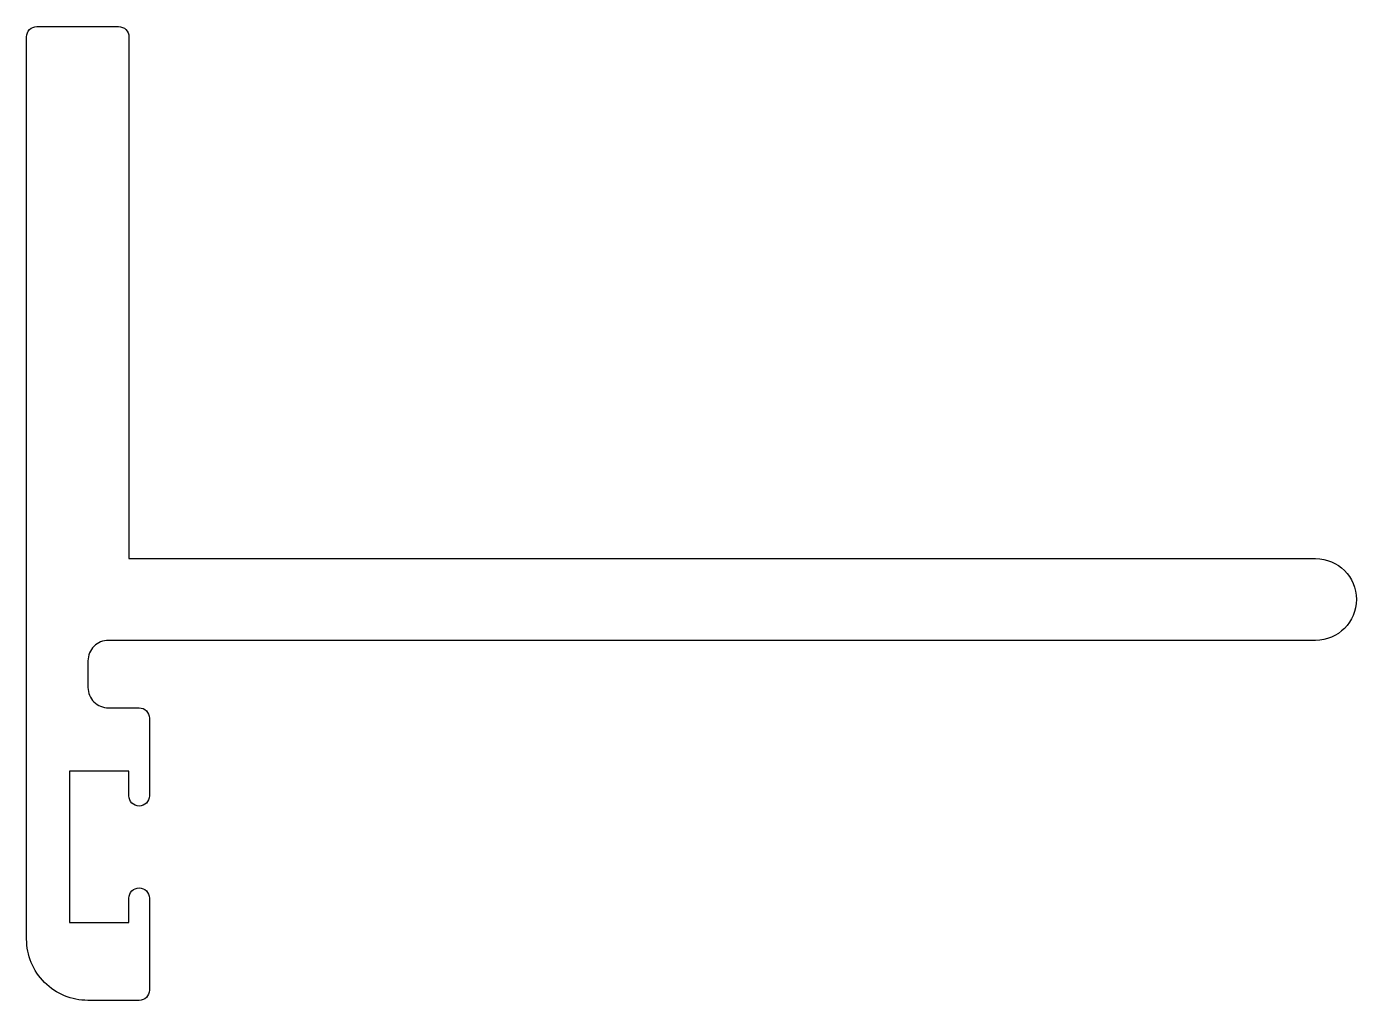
# Model space of a CAD drawing. Extents: x 526.5 to 591.5, y 606.2 to 653.8.
import ezdxf

# ---------------------------------------------------------------- set-up
doc = ezdxf.new("R2010")
doc.units = 0
doc.layers.add('_ER_', color=3, linetype='CONTINUOUS')

msp = doc.modelspace()

# ---------------------------------------------------------------- linework, layer by layer
at = {"layer": '_ER_', "color": 0}
msp.add_lwpolyline([(530.536, 623.785, 0.414214), (529.536, 622.785), (529.536, 621.485, 0.414214), (530.536, 620.485), (532.036, 620.485, -0.414214), (532.536, 619.985), (532.536, 616.185, -1), (531.536, 616.185), (531.536, 617.385), (531.536, 617.385), (531.536, 617.385), (528.636, 617.385), (528.636, 609.985), (531.536, 609.985), (531.536, 611.185, -1), (532.536, 611.185), (532.536, 606.685, -0.414214), (532.036, 606.185), (529.536, 606.185, -0.414214), (526.536, 609.185), (526.536, 653.285, -0.414214), (527.036, 653.785), (531.036, 653.785, -0.414214), (531.536, 653.285), (531.536, 627.785), (589.536, 627.785, -1), (589.536, 623.785)], format="xyb", close=True, dxfattribs=at)

doc.saveas('drawing.dxf')
